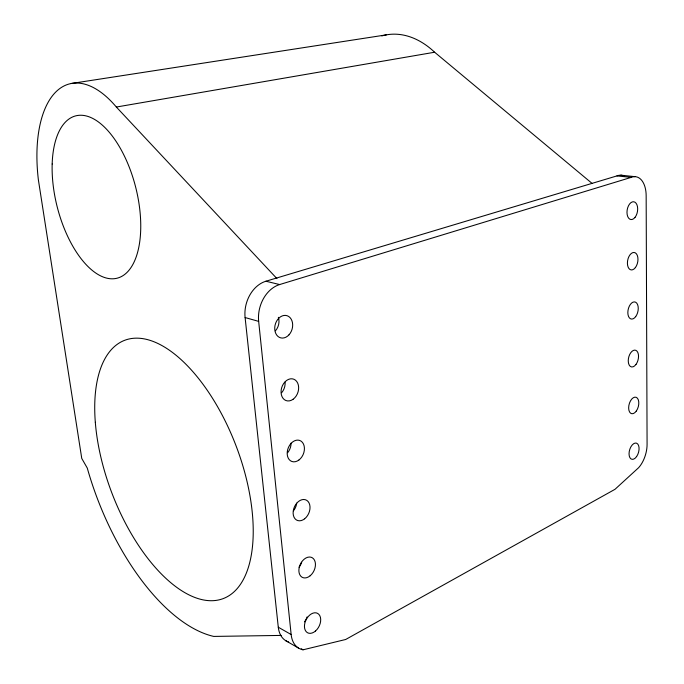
<?xml version="1.0" encoding="UTF-8"?>
<svg xmlns="http://www.w3.org/2000/svg" width="684" height="684" viewBox="0 0 684 684"><rect width="100%" height="100%" fill="white"/><g stroke="black" fill="none" stroke-linecap="round" stroke-linejoin="round"><path stroke-width="1.03" d="M288.639 642.002A28.249 19.058 -63.3 0 1 278.285 627.219L245.103 317.547A29.916 23.008 -74.9 0 1 265.914 281.227L279.645 284.553L631.17 177.387A23.675 13.689 -80.6 0 1 646.158 195.692L647.081 444.249A21.999 12.132 -73.9 0 1 638.634 467.685L614.993 489.316L345.676 639.489L303.055 649.8L301.225 648.74M265.914 281.227L616.959 175.899A23.436 13.731 -80.7 0 1 624.415 176.198M281.192 635.419L213.75 636.419A178.173 85.842 69.1 0 1 87.278 468.078L81.755 458.434L38.398 179.986A115.605 55.9 75.7 0 1 116.348 107.037L434.631 52.232L591.993 183.346M71.307 83.499L386.451 34.841M620.798 175.181L635 176.66M616.959 175.899L631.17 177.387M245.103 317.547L258.663 321.377L291.153 634.538A28.591 19.067 -63.5 0 0 303.055 649.8M278.285 627.219L291.153 634.538M285.758 640.703L298.609 648.124M116.348 107.037L276.917 278.585M258.663 321.377A30.31 23.068 -74.9 0 1 279.645 284.553M307.065 616.942A10.782 7.276 -63.3 0 1 304.483 621.85M285.066 382.108A11.226 8.43 -71 0 1 281.646 392.736M278.371 317.333A11.389 8.721 -74.2 0 1 275.472 330.791M301.67 562.265A10.876 7.55 -64.6 0 1 299.036 567.198M296.694 503.167A10.97 7.84 -66.3 0 1 293.419 510.845M291.042 443.129A11.089 8.131 -68.4 0 1 287.622 452.722M381.826 35.927A95.11 64.706 78.8 0 1 434.631 52.232M635.034 217.367A9.003 5.207 -80.3 0 0 634.974 202.216A9.003 5.207 -80.3 0 0 626.98 212.399A9.003 5.207 -80.3 0 0 635.034 217.367M635.684 316.624A8.73 4.976 -77.5 0 0 635.624 302.217A8.73 4.976 -77.5 0 0 627.835 312.622A8.73 4.976 -77.5 0 0 635.684 316.624M635.359 267.624A8.858 5.096 -78.9 0 0 635.299 252.849A8.858 5.096 -78.9 0 0 627.408 263.152A8.858 5.096 -78.9 0 0 635.359 267.624M636.3 411.058A8.499 4.745 -75.1 0 0 636.24 397.336A8.499 4.745 -75.1 0 0 628.647 407.921A8.499 4.745 -75.1 0 0 636.3 411.058M635.992 364.427A8.601 4.865 -76.3 0 0 635.932 350.37A8.601 4.865 -76.3 0 0 628.245 360.861A8.601 4.865 -76.3 0 0 635.992 364.427M636.599 456.57A8.396 4.634 -73.9 0 0 636.539 443.181A8.396 4.634 -73.9 0 0 629.041 453.843A8.396 4.634 -73.9 0 0 636.599 456.57M289.033 334.784A11.534 8.747 -74.2 0 0 287.289 315.777A11.534 8.747 -74.2 0 0 274.771 329.628A11.534 8.747 -74.2 0 0 289.033 334.784M293.06 399.294A11.363 8.447 -71.1 0 0 295.343 380.082A11.363 8.447 -71.1 0 0 281.15 390.222A11.363 8.447 -71.1 0 0 293.06 399.294M298.942 459.999A11.226 8.148 -68.6 0 0 301.191 441.214A11.226 8.148 -68.6 0 0 287.28 451.696A11.226 8.148 -68.6 0 0 298.942 459.999M304.637 518.797A11.106 7.849 -66.5 0 0 306.859 500.423A11.106 7.849 -66.5 0 0 293.214 511.213A11.106 7.849 -66.5 0 0 304.637 518.797M310.151 575.774A11.004 7.558 -64.8 0 0 312.357 557.802A11.004 7.558 -64.8 0 0 298.968 568.874A11.004 7.558 -64.8 0 0 310.151 575.774M315.504 631.007A10.918 7.276 -63.5 0 0 317.684 613.42A10.918 7.276 -63.5 0 0 304.542 624.766A10.918 7.276 -63.5 0 0 315.504 631.007M52.172 164.006A83.764 40.45 75.7 0 0 116.579 278.328A83.764 40.45 75.7 0 0 120.581 148.753A83.764 40.45 75.7 0 0 52.172 164.006M95.315 422.284A138.219 66.416 69.1 0 0 221.667 599.133A138.219 66.416 69.1 0 0 204.909 386.913A138.219 66.416 69.1 0 0 95.315 422.284"/></g></svg>
